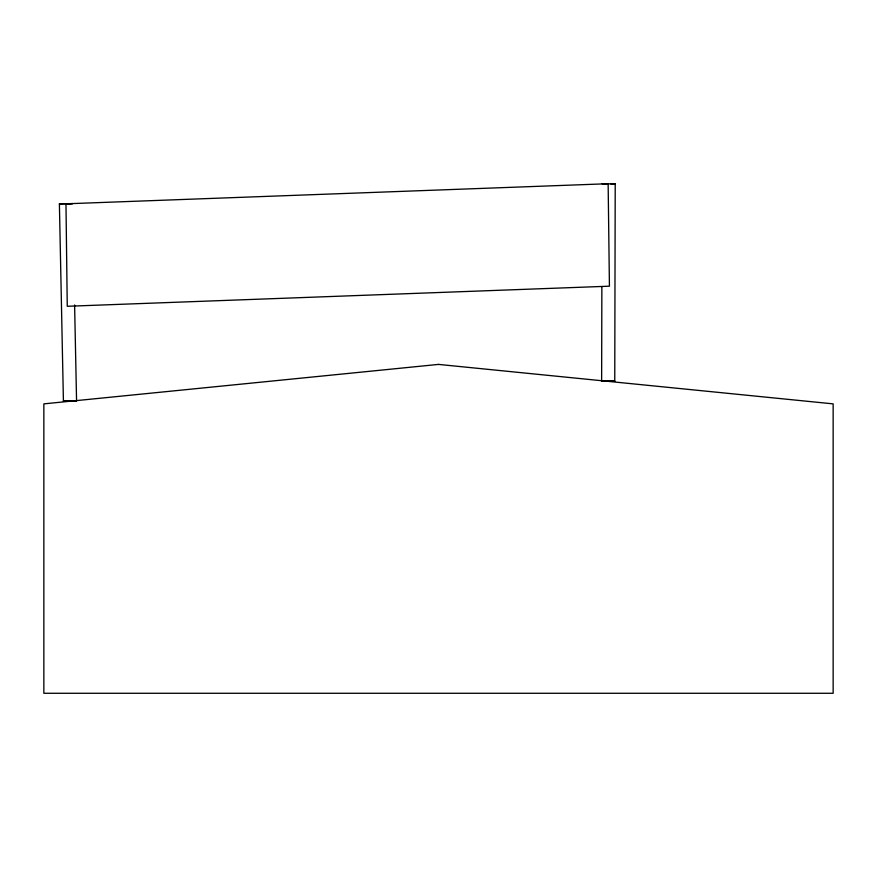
<?xml version="1.0" encoding="UTF-8"?>
<svg xmlns="http://www.w3.org/2000/svg" width="877" height="877" viewBox="0 0 877 877"><rect width="100%" height="100%" fill="white"/><g stroke="black" fill="none" stroke-linecap="round" stroke-linejoin="round"><path stroke-width="1.32" d="M601.633 381.133L601.863 286.604M605.36 381.254L614.755 381.144L615.216 183.863L602.104 183.852L605.821 183.973M615.216 183.863L610.852 183.984M59.395 203.881L72.539 203.617L59.395 203.881L63.418 401.162L76.562 400.888L74.611 304.999M63.418 401.162L69.985 400.953M602.258 381.067L614.755 381.144M75.685 400.877L76.562 400.888M438.5 364.404L43.85 403.869L43.85 693.279L833.15 693.279L833.15 403.869L438.5 364.404M608.145 183.721L65.972 203.815L67.255 306.281L609.427 286.187L608.145 183.721"/></g></svg>
